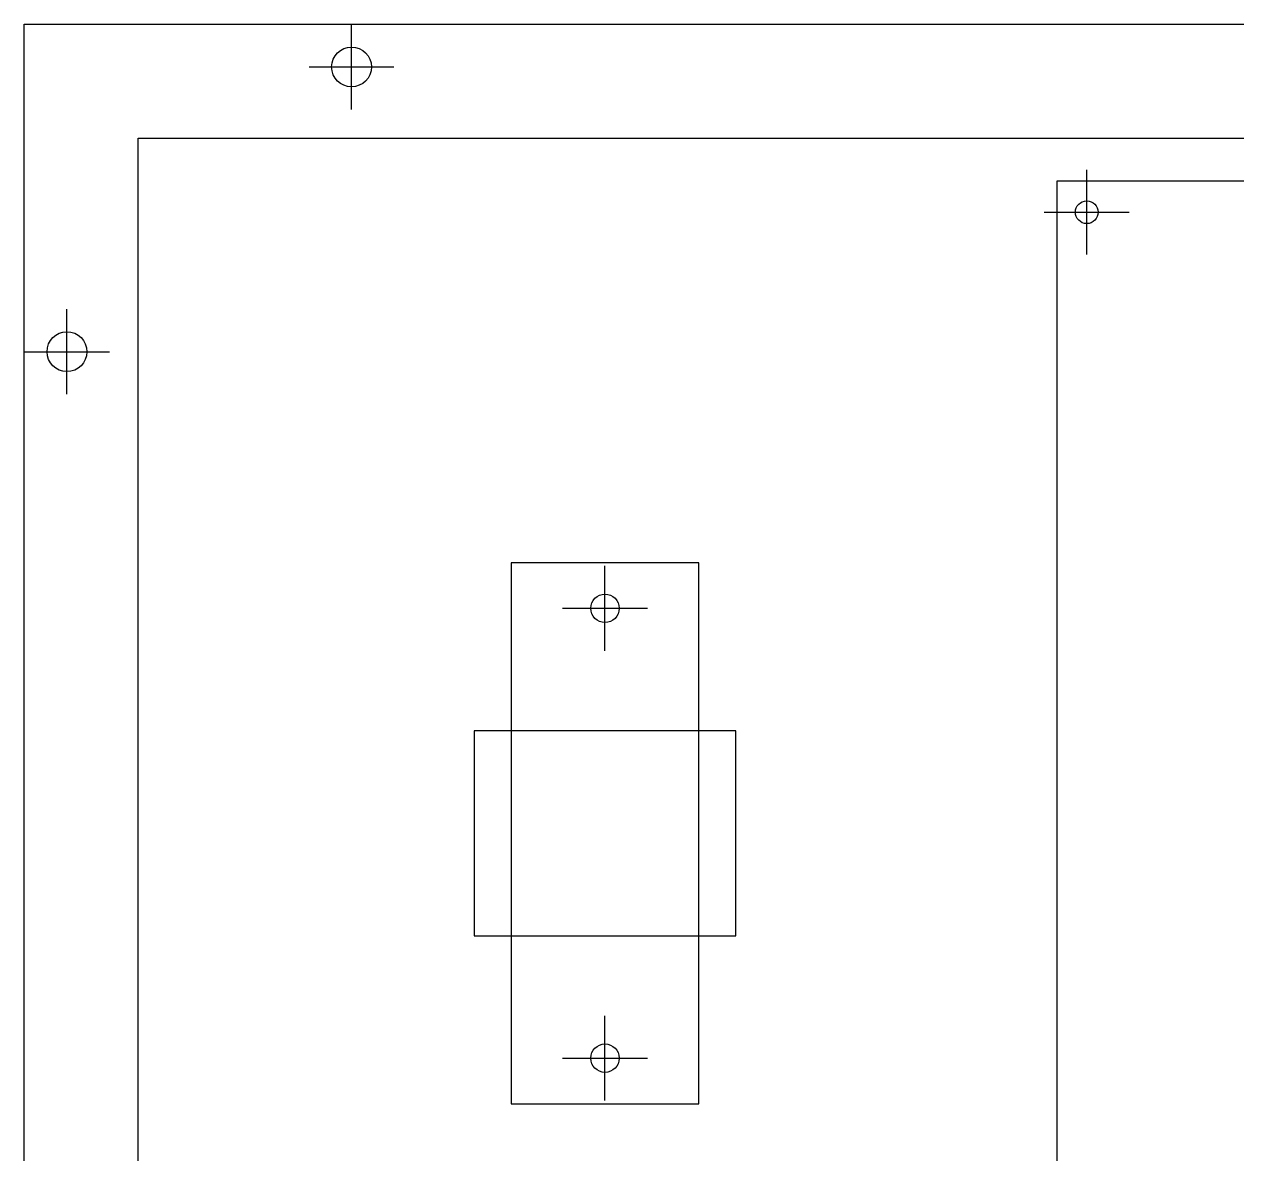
# Model space of a CAD drawing. Header units: millimetres. Extents: x 690 to 2444, y 537 to 1412.
# Drawn here: x 1994.3 to 2207.4, y 758.7 to 957.1 of the extents above; entities that cross this region are included whole.
import ezdxf

# ---------------------------------------------------------------- set-up
doc = ezdxf.new("R2010")
doc.units = ezdxf.units.MM

msp = doc.modelspace()

# ---------------------------------------------------------------- linework, layer by layer
for p, q in [((1994.32, 957.07), (2444.32, 957.07)), ((1994.32, 537.07), (1994.32, 957.07)), ((2014.32, 937.07), (2424.32, 937.07)), ((2014.32, 557.07), (2014.32, 937.07))]:
    msp.add_line(p, q)
at = {"color": 6}
for p, q in [((2051.82, 942.11), (2051.82, 957.03)), ((2044.36, 949.57), (2059.27, 949.57)), ((2181, 916.62), (2181, 931.53)), ((2173.54, 924.07), (2188.46, 924.07)), ((2001.82, 892.11), (2001.82, 907.03)), ((1994.36, 899.57), (2009.27, 899.57)), ((2096.35, 847.06), (2096.35, 861.97)), ((2088.89, 854.51), (2103.8, 854.51)), ((2096.35, 768.06), (2096.35, 782.97)), ((2088.89, 775.51), (2103.8, 775.51))]:
    msp.add_line(p, q, dxfattribs=at)
at = {"color": 1}
for p, q in [((2175.82, 929.57), (2420.82, 929.57)), ((2175.82, 564.57), (2175.82, 929.57))]:
    msp.add_line(p, q, dxfattribs=at)
at = {"color": 2}
for p, q in [((2112.85, 862.51), (2079.85, 862.51)), ((2079.85, 862.51), (2079.85, 767.51)), ((2112.85, 767.51), (2112.85, 862.51)), ((2073.35, 833.01), (2073.35, 797.01)), ((2119.35, 833.01), (2073.35, 833.01)), ((2119.35, 797.01), (2119.35, 833.01)), ((2073.35, 797.01), (2119.35, 797.01)), ((2079.85, 767.51), (2112.85, 767.51))]:
    msp.add_line(p, q, dxfattribs=at)
at = {"color": 6}
for centre in [(2051.82, 949.57), (2001.82, 899.57)]:
    msp.add_circle(centre, 3.5, dxfattribs=at)
at = {"color": 2}
for centre, radius in [((2181, 924.07), 2), ((2096.35, 854.51), 2.5), ((2096.35, 775.51), 2.5)]:
    msp.add_circle(centre, radius, dxfattribs=at)

doc.saveas('drawing.dxf')
